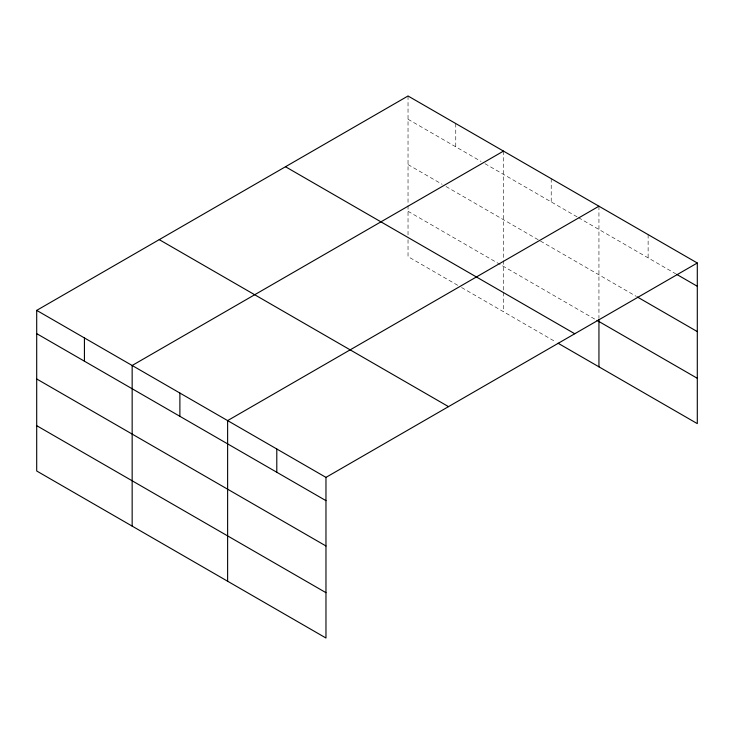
<?xml version="1.0" encoding="UTF-8"?>
<svg xmlns="http://www.w3.org/2000/svg" width="734" height="734" viewBox="0 0 734 734"><rect width="100%" height="100%" fill="white"/><g stroke="black" fill="none" stroke-linecap="round" stroke-linejoin="round"><path stroke-width="0.55" stroke-dasharray="3.67 2.75" d="M408.031 119.257L481.082 161.434M484.981 163.682L577.52 217.108M578.493 217.677L675.665 273.773M408.031 164.581L442.125 184.271M446.015 186.519L539.527 240.504M540.508 241.073L636.323 296.389M408.031 211.291L595.054 319.262M457.704 285.297L408.031 256.616L408.031 237.348M461.603 287.544L556.088 342.099M648.122 234.605L648.122 257.873M598.944 206.217L598.944 318.097M551.216 178.665L551.216 201.923M503.487 151.103L503.487 259.561M503.487 260.708L503.487 291.334M503.487 292.462L503.487 311.73M455.759 123.551L455.759 146.818M408.031 95.989L408.031 204.456M408.031 205.593L408.031 236.22"/><path stroke-width="1.1" d="M36.7 310.381L325.969 477.384L325.969 638.011L36.7 470.999L36.7 310.381L408.031 95.989L697.3 263.001L697.3 423.619L558.042 343.218M503.487 151.103L132.157 365.486L132.157 526.113M598.944 206.217L227.623 420.6L227.623 581.227M325.969 477.384L697.3 263.001M676.647 274.342L697.3 286.269M637.305 296.958L697.3 331.594M596.999 320.391L697.3 378.294M285.489 166.737L574.759 333.75M159.241 239.633L448.511 406.636M36.7 333.64L325.969 500.652M36.7 378.973L325.969 545.977M36.7 425.674L325.969 592.677M598.944 319.235L598.944 366.844M276.791 448.997L276.791 472.265M179.885 393.048L179.885 416.316M84.428 337.934L84.428 361.201"/></g></svg>
